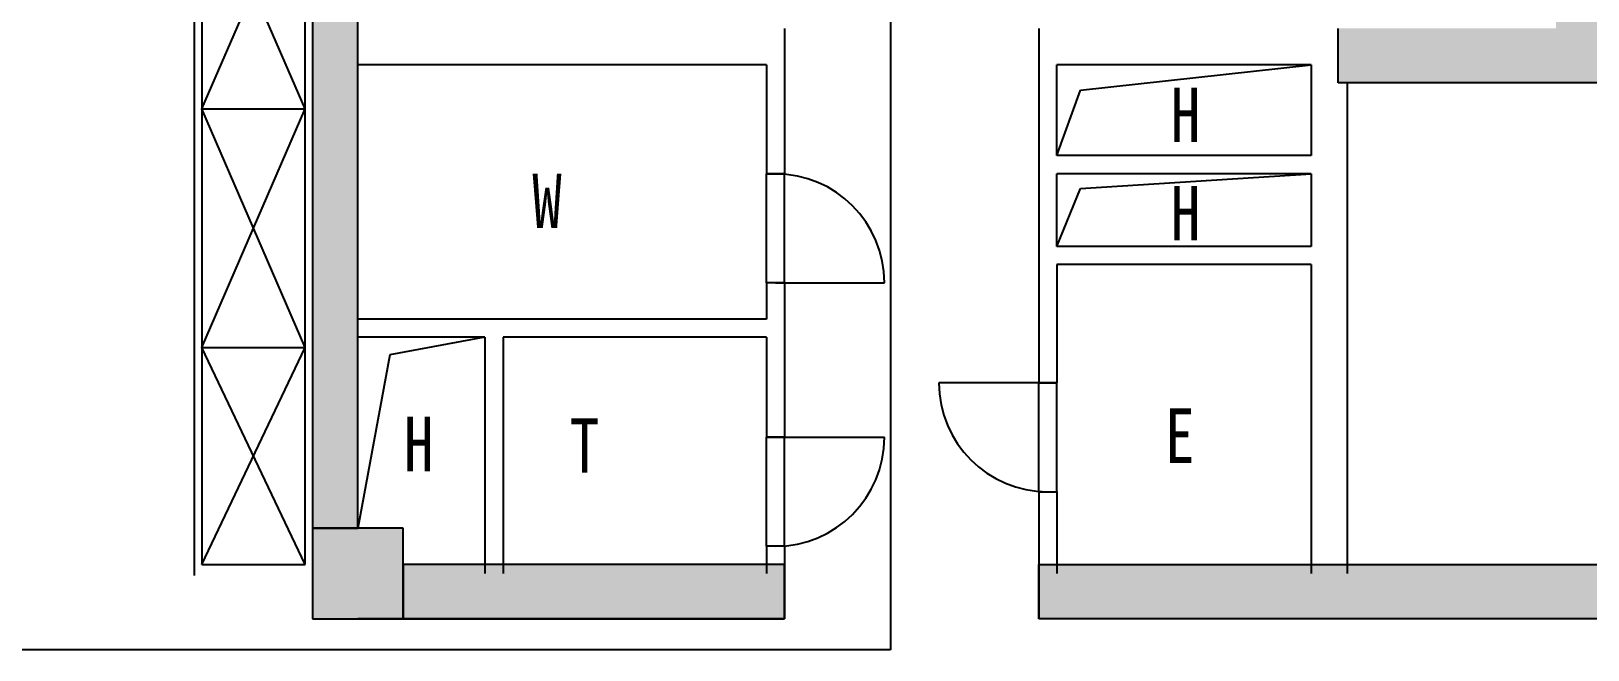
# Model space of a CAD drawing. Header units: inches. Extents: x 10 to 166961, y -47 to 131592.
# Drawn here: x 111273 to 119848, y 34892 to 38297 of the extents above; entities that cross this region are included whole.
import ezdxf

# ---------------------------------------------------------------- set-up
doc = ezdxf.new("R2010")
doc.units = ezdxf.units.IN
doc.header["$MEASUREMENT"] = 0
for name, color, linetype in [('3look0.15', 5, 'Continuous'), ('hatch', 8, 'Continuous'), ('Shearwall', 7, 'Continuous'), ('shearwall-bh', 253, 'Continuous'), ('wall', 2, 'Continuous'), ('windows', 4, 'Continuous'), ('z', 2, 'Continuous'), ('尺寸3', 31, 'Continuous')]:
    doc.layers.add(name, color=color, linetype=linetype)
doc.styles.add('F', font='')
doc.styles.get('F').set_extended_font_data('SimHei')

msp = doc.modelspace()

# ---------------------------------------------------------------- hatches: boundary and pattern name
at = {"layer": 'shearwall-bh', "linetype": 'Continuous'}
for points in [[(120573.4, 43862), (120573.4, 43562), (119973.4, 43562), (119973.4, 38012), (118473.4, 38012), (118473.4, 38312), (119673.4, 38312), (119673.4, 43562), (118773.4, 43561.7), (118773.4, 43862)], [(112823.4, 35562), (113073.4, 35562), (113073.4, 43162), (112823.4, 43162)], [(112823.4, 35062), (113323.4, 35062), (113323.4, 35562), (112823.4, 35562)], [(113323.4, 35062), (115423.4, 35062), (115423.4, 35362), (113323.4, 35362)], [(120073.4, 35062), (116823.4, 35062), (116823.4, 35362), (120073.4, 35362)]]:
    msp.add_hatch(color=252, dxfattribs=at).paths.add_polyline_path(points)

# ---------------------------------------------------------------- linework, layer by layer
at = {"color": 2}
for p, q in [((116006.4, 38557.4), (116006.4, 34892)), ((116006.4, 34892), (97121.5, 34892))]:
    msp.add_line(p, q, dxfattribs=at)
at = {"layer": '3look0.15', "color": 252}
for p, q in [((115323.4, 36912), (115323.4, 37512)), ((115423.4, 36912), (115423.4, 37512)), ((116823.4, 35762), (116823.4, 36362)), ((116923.4, 35762), (116923.4, 36362)), ((115323.4, 35462), (115323.4, 36062.1)), ((115423.4, 36062), (115423.4, 36062.1)), ((115423.4, 35462), (115423.4, 36062)), ((116923.4, 35764.1), (116923.4, 35762))]:
    msp.add_line(p, q, dxfattribs=at)
at = {"layer": 'hatch', "color": 252}
for p, q in [((117052.8, 37972), (118323.4, 38112.1)), ((116923.4, 37612), (117052.8, 37972)), ((117052.8, 37430.8), (118323.4, 37512)), ((116923.4, 37112), (117052.8, 37430.8)), ((113773.4, 36612), (113250, 36515.7)), ((113250, 36515.7), (113073.4, 35562))]:
    msp.add_line(p, q, dxfattribs=at)
at = {"layer": 'Shearwall', "color": 252, "linetype": 'Continuous'}
for p, q in [((112823.4, 43162), (112823.4, 35562)), ((113073.4, 35562), (113073.4, 43162)), ((112823.4, 35562), (113073.4, 35562))]:
    msp.add_line(p, q, dxfattribs=at)
at = {"layer": 'Shearwall', "color": 252}
for p, q in [((118473.4, 38012), (118473.4, 38312)), ((119973.4, 38012), (118473.4, 38012)), ((113323.4, 35562), (112823.4, 35562)), ((112823.4, 35562), (112823.4, 35062)), ((113323.4, 35062), (113323.4, 35562)), ((115423.4, 35362), (113323.4, 35362)), ((113323.4, 35362), (113323.4, 35062)), ((115423.4, 35062), (115423.4, 35362)), ((116823.4, 35062), (116823.4, 35362)), ((116823.4, 35362), (120073.4, 35362)), ((112823.4, 35062), (113323.4, 35062)), ((113323.4, 35062), (115423.4, 35062)), ((120073.4, 35062), (116823.4, 35062))]:
    msp.add_line(p, q, dxfattribs=at)
at = {"layer": 'wall', "color": 252}
for p, q in [((115423.4, 38312), (115423.4, 37512)), ((116823.4, 38312), (116823.4, 36362)), ((115323.4, 38112), (113073.4, 38112)), ((115323.4, 38112), (115323.4, 37512)), ((116923.4, 37612), (116923.4, 38112.1)), ((118323.4, 38112.1), (116923.4, 38112.1)), ((118323.4, 38112.1), (118323.4, 37612)), ((120223.4, 38012), (118523.4, 38012)), ((118523.4, 38012), (118523.4, 35312)), ((118323.4, 37612), (116923.4, 37612)), ((115323.4, 37512), (115423.4, 37512)), ((115423.4, 37512), (115323.4, 37512)), ((116923.4, 37112), (116923.4, 37512)), ((118323.4, 37512), (116923.4, 37512)), ((118323.4, 37512), (118323.4, 37112)), ((118323.4, 37112), (116923.4, 37112)), ((118323.4, 37012), (116923.4, 37012)), ((116923.4, 37012), (116923.4, 36362)), ((118323.4, 37012), (118323.4, 35312)), ((115323.4, 36912), (115323.4, 36712)), ((115423.4, 36912), (115323.4, 36912)), ((115423.4, 36912), (115423.4, 36062)), ((115323.4, 36712), (113073.3, 36712)), ((113773.4, 36612), (113073.3, 36612)), ((113773.4, 36612), (113773.4, 35312)), ((115323.4, 36612), (113873.4, 36612)), ((113873.4, 36612), (113873.4, 35312)), ((115323.4, 36612), (115323.4, 36062.1)), ((116823.4, 36362), (116923.4, 36362)), ((116923.4, 36362), (116823.4, 36362)), ((115423.4, 36062.1), (115323.4, 36062.1)), ((115323.4, 36062.1), (115423.4, 36062.1)), ((116823.4, 35762), (116923.4, 35762)), ((116823.4, 35762), (116823.4, 35062)), ((116923.4, 35762), (116923.4, 35312)), ((115423.4, 35462), (115323.4, 35462)), ((115323.4, 35462), (115323.4, 35312)), ((115423.4, 35462), (115423.4, 35062)), ((115423.4, 35062), (113073.3, 35062)), ((120223.4, 35062), (116823.4, 35062))]:
    msp.add_line(p, q, dxfattribs=at)
at = {"layer": 'windows'}
for p, q in [((115373.4, 36912), (115973.4, 36912)), ((116873.4, 36362), (116273.4, 36362)), ((115373.4, 36062), (115973.4, 36062))]:
    msp.add_line(p, q, dxfattribs=at)
for centre, start, end in [((115373.4, 36912), 0, 90), ((116873.4, 36362), 180, 270), ((115373.4, 36062), 270, 0)]:
    msp.add_arc(centre, 600, start, end, dxfattribs=at)
at = {"layer": '尺寸3', "color": 252}
for p, q in [((112173.4, 35302), (112173.4, 43162)), ((112213.4, 43122), (112213.4, 35362)), ((112783.4, 35362), (112783.4, 43122)), ((112213.4, 37868.7), (112783.4, 39182)), ((112783.4, 37868.7), (112213.4, 39182)), ((112213.4, 37868.7), (112783.4, 37868.7)), ((112783.4, 36555.4), (112213.4, 37868.7)), ((112213.4, 36555.4), (112783.4, 37868.7)), ((112213.4, 36555.4), (112783.4, 36555.4)), ((112213.4, 35362), (112783.4, 36555.4)), ((112783.4, 35362), (112213.4, 36555.4)), ((112213.4, 35362), (112783.4, 35362))]:
    msp.add_line(p, q, dxfattribs=at)

# ---------------------------------------------------------------- texts
at = {"layer": 'z', "color": 252, "style": 'F', "width": 0.8}
for s, p in [('H', (117550.9, 37686.6)), ('W', (114033.6, 37212.9)), ('H', (117550.9, 37145.6)), ('E', (117519, 35920.7)), ('H', (113327.1, 35874.4)), ('T', (114240.4, 35866.6))]:
    msp.add_text(s, height=300, dxfattribs=at).set_placement(p)

doc.saveas('drawing.dxf')
